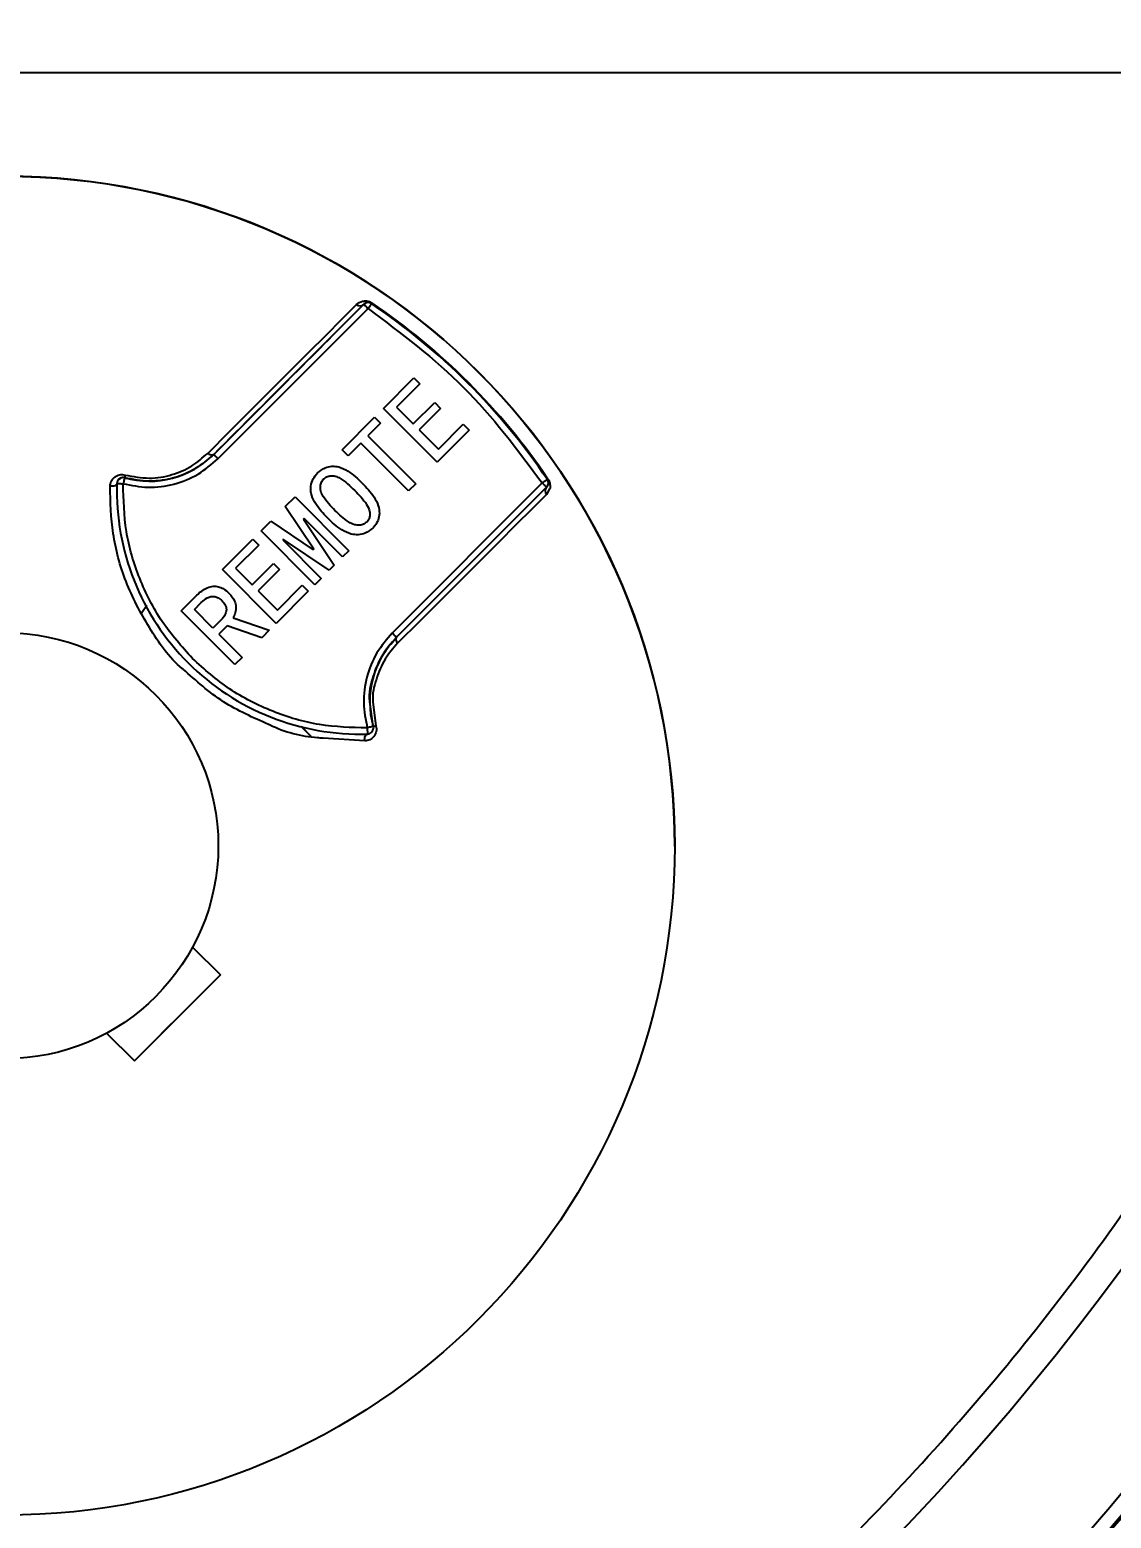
# Model space of a CAD drawing. Header units: millimetres. Extents: x 2379 to 4059, y 879 to 2067.
# Drawn here: x 2881.37 to 2916.91, y 1726.49 to 1775.4 of the extents above; entities that cross this region are included whole.
import ezdxf

# ---------------------------------------------------------------- set-up
doc = ezdxf.new("R2010")
doc.units = ezdxf.units.MM
doc.layers.add('AM_5', color=3, linetype='Continuous', lineweight=25)
doc.styles.add('SLDTEXTSTYLE1', font='txt.shx', dxfattribs={"width": 0.7, "bigfont": 'gbcbig.shx'})
doc.dimstyles.new('SLDDIMSTYLE12$0', dxfattribs={"dimtxt": 12, "dimasz": 10, "dimexe": 0, "dimexo": 0.0625, "dimgap": 0.875, "dimtad": 1, "dimdec": 1, "dimlfac": 1.8, "dimrnd": 1e-09, "dimzin": 12, "dimdsep": 46, "dimtxsty": 'SLDTEXTSTYLE1', "dimcen": 0.09, "dimdle": 8.16, "dimclrd": 3, "dimclre": 3, "dimadec": 0, "dimazin": 3, "dimtfac": 1, "dimtdec": 1, "dimtofl": 0, "dimtmove": 0, "dimatfit": 3, "dimfxl": 0, "dimfrac": 2, "dimtolj": 1, "dimlwd": 5, "dimlwe": 5, "dimarcsym": 0})

# ---------------------------------------------------------------- blocks, each defined once
blk = doc.blocks.new('*D38')
at = {"layer": 'AM_5', "color": 3, "lineweight": 5, "transparency": 16777216}
blk.add_line((2903.844, 1984.107), (3083.673, 1984.107), dxfattribs=at)
at = {"layer": 'AM_5', "color": 3, "linetype": 'Continuous', "lineweight": 5, "transparency": 16777216}
for p, q in [((3083.673, 1974.107), (3083.673, 1695.367)), ((2950.845, 1685.367), (3083.673, 1685.367))]:
    blk.add_line(p, q, dxfattribs=at)
at = {"layer": 'AM_5', "color": 3, "transparency": 16777216}
for points in [[(3082.007, 1974.107), (3085.34, 1974.107), (3083.673, 1984.107)], [(3082.007, 1695.367), (3085.34, 1695.367), (3083.673, 1685.367)]]:
    blk.add_solid(points, dxfattribs=at)
at = {"layer": 'Defpoints', "color": 0, "transparency": 16777216}
for p in [(2903.781, 1984.107), (2950.782, 1685.367), (3083.673, 1685.367)]:
    blk.add_point(p, dxfattribs=at)
at = {"layer": 'AM_5', "color": 0, "transparency": 16777216, "insert": (3076.798, 1834.737), "char_height": 12, "attachment_point": 5, "rotation": 90, "style": 'SLDTEXTSTYLE1'}
blk.add_mtext('\\A1;300', dxfattribs=at)

msp = doc.modelspace()

# ---------------------------------------------------------------- linework, layer by layer
at = {"color": 7, "linetype": 'Continuous', "lineweight": 25}
for p, q in [((2880.588, 1774.001), (2931.079, 1774.001)), ((2887.412, 1761.445), (2892.344, 1766.378)), ((2892.344, 1766.378), (2892.344, 1766.378)), ((2892.598, 1766.402), (2892.611, 1766.422)), ((2892.598, 1766.402), (2892.598, 1766.402)), ((2887.553, 1761.304), (2892.486, 1766.236)), ((2892.99, 1762.955), (2893.993, 1763.957)), ((2893.993, 1763.957), (2894.189, 1763.761)), ((2894.189, 1763.761), (2893.424, 1762.996)), ((2894.189, 1763.761), (2893.424, 1762.996)), ((2894.758, 1761.187), (2892.99, 1762.955)), ((2894.758, 1761.187), (2892.99, 1762.955)), ((2893.424, 1762.996), (2893.972, 1762.448)), ((2893.424, 1762.996), (2893.424, 1762.996)), ((2893.972, 1762.448), (2894.675, 1763.151)), ((2894.871, 1762.955), (2894.168, 1762.252)), ((2894.871, 1762.955), (2894.168, 1762.252)), ((2894.675, 1763.151), (2894.871, 1762.955)), ((2891.636, 1761.6), (2892.7, 1762.665)), ((2892.897, 1762.469), (2892.483, 1762.055)), ((2892.897, 1762.469), (2892.483, 1762.055)), ((2892.7, 1762.665), (2892.897, 1762.469)), ((2894.799, 1761.621), (2895.616, 1762.438)), ((2895.616, 1762.438), (2895.812, 1762.241)), ((2892.483, 1762.055), (2894.055, 1760.484)), ((2892.483, 1762.055), (2892.483, 1762.055)), ((2894.168, 1762.252), (2894.799, 1761.621)), ((2894.168, 1762.252), (2894.168, 1762.252)), ((2895.812, 1762.241), (2894.758, 1761.187)), ((2895.812, 1762.241), (2894.758, 1761.187)), ((2887.412, 1761.445), (2887.412, 1761.445)), ((2891.832, 1761.404), (2891.636, 1761.6)), ((2891.832, 1761.404), (2891.636, 1761.6)), ((2892.245, 1761.817), (2891.832, 1761.404)), ((2892.245, 1761.817), (2891.832, 1761.404)), ((2891.832, 1761.404), (2891.832, 1761.404)), ((2893.817, 1760.246), (2892.245, 1761.817)), ((2892.245, 1761.817), (2892.245, 1761.817)), ((2893.817, 1760.246), (2892.245, 1761.817)), ((2894.758, 1761.187), (2894.758, 1761.187)), ((2891.026, 1760.639), (2891.026, 1760.639)), ((2898.213, 1760.509), (2893.281, 1755.576)), ((2894.055, 1760.484), (2893.817, 1760.246)), ((2894.055, 1760.484), (2893.817, 1760.246)), ((2898.379, 1760.621), (2898.399, 1760.634)), ((2898.379, 1760.621), (2898.379, 1760.621)), ((2898.413, 1760.509), (2898.413, 1760.509)), ((2884.23, 1760.262), (2884.23, 1760.262)), ((2889.764, 1759.729), (2890.085, 1760.05)), ((2890.085, 1760.05), (2891.853, 1758.282)), ((2890.939, 1760.221), (2890.939, 1760.221)), ((2892.049, 1760.256), (2892.049, 1760.256)), ((2898.355, 1760.367), (2893.422, 1755.435)), ((2893.817, 1760.246), (2893.817, 1760.246)), ((2898.45, 1760.31), (2898.351, 1760.132)), ((2890.705, 1758.334), (2889.764, 1759.729)), ((2890.705, 1758.334), (2889.764, 1759.729)), ((2892.516, 1759.64), (2892.516, 1759.64)), ((2888.968, 1758.933), (2889.289, 1759.254)), ((2889.289, 1759.254), (2890.684, 1758.313)), ((2890.364, 1759.316), (2890.385, 1759.336)), ((2890.385, 1759.336), (2890.364, 1759.316)), ((2890.364, 1759.316), (2891.377, 1757.806)), ((2890.364, 1759.316), (2890.364, 1759.316)), ((2891.646, 1758.075), (2890.385, 1759.336)), ((2890.385, 1759.336), (2890.385, 1759.336)), ((2891.646, 1758.075), (2890.385, 1759.336)), ((2891.15, 1759.357), (2891.15, 1759.357)), ((2892.638, 1759.026), (2892.638, 1759.026)), ((2887.697, 1757.662), (2888.7, 1758.664)), ((2888.896, 1758.468), (2888.131, 1757.703)), ((2888.896, 1758.468), (2888.131, 1757.703)), ((2888.7, 1758.664), (2888.896, 1758.468)), ((2890.736, 1757.165), (2888.968, 1758.933)), ((2890.736, 1757.165), (2888.968, 1758.933)), ((2889.682, 1758.633), (2889.702, 1758.654)), ((2889.702, 1758.654), (2889.682, 1758.633)), ((2889.682, 1758.633), (2890.943, 1757.372)), ((2889.682, 1758.633), (2889.682, 1758.633)), ((2891.212, 1757.641), (2889.702, 1758.654)), ((2889.702, 1758.654), (2889.702, 1758.654)), ((2891.212, 1757.641), (2889.702, 1758.654)), ((2890.705, 1758.334), (2890.684, 1758.313)), ((2890.705, 1758.334), (2890.705, 1758.334)), ((2891.853, 1758.282), (2891.646, 1758.075)), ((2891.853, 1758.282), (2891.646, 1758.075)), ((2891.646, 1758.075), (2891.646, 1758.075)), ((2889.465, 1755.894), (2887.697, 1757.662)), ((2889.465, 1755.894), (2887.697, 1757.662)), ((2888.131, 1757.703), (2888.679, 1757.155)), ((2888.131, 1757.703), (2888.131, 1757.703)), ((2888.679, 1757.155), (2889.382, 1757.858)), ((2889.578, 1757.662), (2888.875, 1756.959)), ((2889.578, 1757.662), (2888.875, 1756.959)), ((2889.382, 1757.858), (2889.578, 1757.662)), ((2891.377, 1757.806), (2891.212, 1757.641)), ((2891.377, 1757.806), (2891.212, 1757.641)), ((2891.212, 1757.641), (2891.212, 1757.641)), ((2889.506, 1756.328), (2890.323, 1757.145)), ((2890.323, 1757.145), (2890.519, 1756.948)), ((2890.943, 1757.372), (2890.736, 1757.165)), ((2890.943, 1757.372), (2890.736, 1757.165)), ((2890.736, 1757.165), (2890.736, 1757.165)), ((2885.049, 1756.246), (2885.216, 1756.496)), ((2886.343, 1756.307), (2886.859, 1756.824)), ((2886.777, 1756.349), (2887.004, 1756.576)), ((2886.777, 1756.349), (2887.004, 1756.576)), ((2887.004, 1756.576), (2887.004, 1756.576)), ((2887.687, 1756.638), (2887.687, 1756.638)), ((2888.875, 1756.959), (2889.506, 1756.328)), ((2888.875, 1756.959), (2888.875, 1756.959)), ((2890.519, 1756.948), (2889.465, 1755.894)), ((2890.519, 1756.948), (2889.465, 1755.894)), ((2888.11, 1754.54), (2886.343, 1756.307)), ((2888.11, 1754.54), (2886.343, 1756.307)), ((2887.387, 1755.739), (2886.777, 1756.349)), ((2886.777, 1756.349), (2886.777, 1756.349)), ((2887.676, 1756.028), (2887.387, 1755.739)), ((2887.829, 1756.355), (2887.829, 1756.355)), ((2888.048, 1756.07), (2889.237, 1755.666)), ((2887.852, 1755.811), (2887.583, 1755.542)), ((2887.852, 1755.811), (2887.583, 1755.542)), ((2887.583, 1755.542), (2888.348, 1754.777)), ((2887.583, 1755.542), (2887.583, 1755.542)), ((2888.989, 1755.418), (2887.852, 1755.811)), ((2887.852, 1755.811), (2887.852, 1755.811)), ((2888.989, 1755.418), (2887.852, 1755.811)), ((2889.237, 1755.666), (2888.989, 1755.418)), ((2889.237, 1755.666), (2888.989, 1755.418)), ((2889.465, 1755.894), (2889.465, 1755.894)), ((2888.989, 1755.418), (2888.989, 1755.418)), ((2888.348, 1754.777), (2888.11, 1754.54)), ((2888.348, 1754.777), (2888.11, 1754.54)), ((2888.11, 1754.54), (2888.11, 1754.54)), ((2892.653, 1752.51), (2892.544, 1753.317)), ((2892.646, 1753.306), (2892.746, 1752.531)), ((2890.286, 1752.51), (2890.606, 1752.19)), ((2890.309, 1752.487), (2890.606, 1752.19)), ((2892.376, 1752.029), (2891.01, 1752.119)), ((2892.46, 1752.457), (2892.466, 1752.257)), ((2892.66, 1752.456), (2892.66, 1752.456)), ((2902.563, 1748.562), (2902.563, 1748.562)), ((2886.721, 1745.257), (2887.634, 1744.343)), ((2886.721, 1745.257), (2886.721, 1745.257)), ((2884.806, 1741.515), (2887.634, 1744.343)), ((2884.806, 1741.515), (2883.892, 1742.428)), ((2883.892, 1742.428), (2883.892, 1742.428)), ((2883.892, 1742.428), (2884.806, 1741.515)), ((2884.806, 1741.515), (2884.806, 1741.515))]:
    msp.add_line(p, q, dxfattribs=at)
at = {"color": 7, "linetype": 'Continuous', "lineweight": 25, "flags": 128}
for points in [[(2887.216, 1761.481), (2887.945, 1762.21), (2888.644, 1762.909), (2889.311, 1763.576), (2889.945, 1764.21), (2890.543, 1764.808), (2891.104, 1765.369), (2891.626, 1765.892), (2892.109, 1766.374)], [(2892.344, 1766.378), (2892.347, 1766.375), (2892.355, 1766.367), (2892.368, 1766.354), (2892.386, 1766.336), (2892.407, 1766.315), (2892.432, 1766.29), (2892.458, 1766.264), (2892.486, 1766.236)], [(2892.598, 1766.402), (2892.596, 1766.399), (2892.589, 1766.389), (2892.579, 1766.374), (2892.565, 1766.353), (2892.548, 1766.328), (2892.529, 1766.3), (2892.508, 1766.269), (2892.486, 1766.236)], [(2887.412, 1761.445), (2887.396, 1761.433), (2887.376, 1761.426), (2887.353, 1761.424), (2887.327, 1761.426), (2887.3, 1761.433), (2887.272, 1761.445), (2887.243, 1761.461), (2887.216, 1761.481)], [(2887.412, 1761.445), (2887.414, 1761.442), (2887.423, 1761.434), (2887.436, 1761.421), (2887.453, 1761.404), (2887.475, 1761.382), (2887.499, 1761.358), (2887.526, 1761.331), (2887.553, 1761.304)], [(2884.234, 1760.489), (2884.229, 1760.469), (2884.215, 1760.449), (2884.193, 1760.432), (2884.164, 1760.418), (2884.129, 1760.407), (2884.09, 1760.4), (2884.048, 1760.397), (2884.006, 1760.399)], [(2884.234, 1760.489), (2884.238, 1760.489), (2884.249, 1760.489), (2884.267, 1760.488), (2884.292, 1760.487), (2884.323, 1760.487), (2884.357, 1760.486), (2884.395, 1760.484), (2884.434, 1760.483)], [(2884.487, 1760.676), (2884.486, 1760.672), (2884.483, 1760.661), (2884.478, 1760.643), (2884.471, 1760.62), (2884.463, 1760.59), (2884.454, 1760.557), (2884.444, 1760.521), (2884.434, 1760.483)], [(2898.379, 1760.621), (2898.376, 1760.619), (2898.366, 1760.612), (2898.351, 1760.602), (2898.331, 1760.588), (2898.305, 1760.571), (2898.277, 1760.552), (2898.246, 1760.531), (2898.213, 1760.509)], [(2898.355, 1760.367), (2898.352, 1760.37), (2898.344, 1760.378), (2898.331, 1760.391), (2898.313, 1760.409), (2898.292, 1760.43), (2898.267, 1760.455), (2898.241, 1760.481), (2898.213, 1760.509)], [(2898.351, 1760.132), (2897.869, 1759.649), (2897.346, 1759.127), (2896.785, 1758.566), (2896.187, 1757.968), (2895.553, 1757.334), (2894.886, 1756.667), (2894.187, 1755.968), (2893.458, 1755.239)], [(2893.422, 1755.435), (2893.419, 1755.437), (2893.411, 1755.445), (2893.398, 1755.459), (2893.381, 1755.476), (2893.359, 1755.498), (2893.335, 1755.522), (2893.308, 1755.549), (2893.281, 1755.576)], [(2893.422, 1755.435), (2893.41, 1755.419), (2893.403, 1755.399), (2893.401, 1755.376), (2893.403, 1755.35), (2893.41, 1755.323), (2893.422, 1755.295), (2893.438, 1755.266), (2893.458, 1755.239)], [(2892.376, 1752.029), (2892.374, 1752.071), (2892.377, 1752.113), (2892.384, 1752.152), (2892.395, 1752.187), (2892.409, 1752.216), (2892.426, 1752.238), (2892.446, 1752.252), (2892.466, 1752.257)], [(2892.653, 1752.51), (2892.649, 1752.509), (2892.638, 1752.506), (2892.621, 1752.501), (2892.597, 1752.494), (2892.567, 1752.486), (2892.534, 1752.477), (2892.498, 1752.467), (2892.46, 1752.457)], [(2887.634, 1744.343), (2887.281, 1743.99), (2886.928, 1743.637), (2886.574, 1743.283), (2886.22, 1742.929), (2885.866, 1742.575), (2885.512, 1742.221), (2885.159, 1741.868), (2884.806, 1741.515)]]:
    msp.add_lwpolyline(points, dxfattribs=at)
at = {"color": 7, "linetype": 'Continuous', "lineweight": 25}
for radius in [22, 7]:
    msp.add_circle((2880.563, 1748.586), radius, dxfattribs=at)
for centre, radius, start, end in [((2847.563, 1785.791), 91.48, 295.79271, 180), ((2847.563, 1785.791), 91.441, 295.84596, 351.20762), ((2847.563, 1785.791), 90.976, 296.50811, 351.20762), ((2847.563, 1785.791), 86.42, 299.88973, 350.7957), ((2880.563, 1748.586), 22, 359.9388, 179.9388), ((2892.224, 1766.514), 0.182, 230.4637, 311.3773), ((2892.486, 1766.236), 0.2, 55.961, 135), ((2880.563, 1748.586), 21.5, 34.039, 55.961), ((2880.563, 1748.586), 21.5, 34.039, 55.961), ((2880.563, 1748.586), 21.524, 34.039, 55.961), ((2885.29, 1763.566), 3, 254.469, 315), ((2892.23, 1760.253), 8, 178.3094, 271.6906), ((2884.434, 1760.483), 0.2, 135, 178.3094), ((2884.434, 1760.483), 0.2, 74.469, 135), ((2885.167, 1760.569), 0.689, 163.1243, 171.0899), ((2898.213, 1760.509), 0.2, 315, 34.039), ((2898.492, 1760.247), 0.182, 139.9143, 219.478), ((2895.543, 1753.313), 3, 135, 195.531), ((2892.46, 1752.457), 0.2, 271.6906, 315), ((2892.46, 1752.457), 0.2, 315, 15.531), ((2892.546, 1753.191), 0.689, 278.9117, 286.8754)]:
    msp.add_arc(centre, radius, start, end, dxfattribs=at)
for points in [[(2941.304, 1785.792), (2941.217, 1782.724), (2941.043, 1776.589), (2939.64, 1767.475), (2937.415, 1758.537), (2934.307, 1749.861), (2930.368, 1741.532), (2925.631, 1733.629), (2920.142, 1726.228), (2913.954, 1719.401), (2907.127, 1713.213), (2899.727, 1707.724), (2891.823, 1702.987), (2883.494, 1699.049), (2874.819, 1695.941), (2865.881, 1693.716), (2856.766, 1692.313), (2850.631, 1692.139), (2847.563, 1692.052)], [(2945.237, 1775.003), (2944.713, 1771.351), (2943.665, 1764.048), (2940.545, 1753.404), (2936.337, 1743.161), (2930.982, 1733.461), (2924.577, 1724.422), (2917.196, 1716.159), (2908.934, 1708.778), (2899.895, 1702.373), (2890.194, 1697.018), (2879.951, 1692.81), (2869.308, 1689.691), (2862.004, 1688.642), (2858.353, 1688.118)], [(2945.034, 1768.46), (2944.348, 1765.166), (2942.975, 1758.577), (2939.655, 1749.025), (2935.451, 1739.842), (2930.315, 1731.139), (2924.326, 1723.002), (2917.538, 1715.518), (2910.025, 1708.762), (2901.862, 1702.807), (2893.138, 1697.709), (2883.936, 1693.544), (2874.37, 1690.265), (2867.776, 1688.92), (2864.478, 1688.248)], [(2892.344, 1766.378), (2891.665, 1765.698), (2890.305, 1764.338), (2888.376, 1762.41), (2887.412, 1761.445)], [(2892.486, 1766.236), (2893.578, 1765.419), (2895.762, 1763.785), (2897.396, 1761.601), (2898.213, 1760.509)]]:
    msp.add_open_spline(points, degree=3, dxfattribs=at)
for points, knots in [([(2889.847, 1711.72), (2892.026, 1712.994), (2897.01, 1715.908), (2904.075, 1721.562), (2911.039, 1728.394), (2917.158, 1736.003), (2922.382, 1744.252), (2926.609, 1753.047), (2929.887, 1762.255), (2931.162, 1768.63), (2931.799, 1771.817)], [0, 0, 0, 0, 0.099849, 0.228442, 0.357035, 0.485628, 0.614221, 0.742814, 0.871407, 1, 1, 1, 1]), ([(2892.109, 1766.374), (2892.165, 1766.417), (2892.248, 1766.482), (2892.41, 1766.496), (2892.51, 1766.474), (2892.571, 1766.448), (2892.598, 1766.431), (2892.611, 1766.422)], [0, 0, 0, 0, 0.4973637, 0.7473602, 0.8823614, 0.9420119, 1, 1, 1, 1]), ([(2892.598, 1766.402), (2892.594, 1766.404), (2892.587, 1766.409), (2892.57, 1766.418), (2892.535, 1766.432), (2892.481, 1766.439), (2892.407, 1766.428), (2892.369, 1766.397), (2892.344, 1766.378)], [0, 0, 0, 0, 0.019949, 0.041211, 0.090998, 0.233378, 0.500651, 1, 1, 1, 1]), ([(2887.412, 1761.445), (2887.218, 1761.277), (2886.851, 1760.959), (2886.124, 1760.653), (2885.32, 1760.516), (2884.759, 1760.624), (2884.487, 1760.676)], [0, 0, 0, 0, 0.265019, 0.500067, 0.757342, 1, 1, 1, 1]), ([(2884.508, 1760.769), (2884.771, 1760.72), (2885.296, 1760.621), (2886.055, 1760.756), (2886.716, 1761.043), (2887.049, 1761.335), (2887.216, 1761.481)], [0, 0, 0, 0, 0.2498124, 0.4998445, 0.7502398, 1, 1, 1, 1]), ([(2884.434, 1760.483), (2884.706, 1760.429), (2885.26, 1760.319), (2886.113, 1760.439), (2886.914, 1760.754), (2887.343, 1761.123), (2887.553, 1761.304)], [0, 0, 0, 0, 0.245589, 0.5, 0.754411, 1, 1, 1, 1]), ([(2890.829, 1760.835), (2890.908, 1760.901), (2891.046, 1761.016), (2891.299, 1761.068), (2891.562, 1761.039), (2891.918, 1760.861), (2892.148, 1760.644), (2892.297, 1760.505)], [0, 0, 0, 0, 0.178954, 0.311474, 0.443543, 0.640747, 1, 1, 1, 1]), ([(2884.006, 1760.399), (2884.014, 1760.455), (2884.031, 1760.568), (2884.127, 1760.682), (2884.227, 1760.747), (2884.316, 1760.778), (2884.412, 1760.789), (2884.476, 1760.776), (2884.508, 1760.769)], [0, 0, 0, 0, 0.2496018, 0.4982962, 0.6255893, 0.7486287, 0.8757219, 1, 1, 1, 1]), ([(2884.487, 1760.676), (2884.472, 1760.679), (2884.438, 1760.686), (2884.388, 1760.68), (2884.338, 1760.662), (2884.287, 1760.625), (2884.252, 1760.575), (2884.236, 1760.525), (2884.234, 1760.498), (2884.234, 1760.489)], [0, 0, 0, 0, 0.098526, 0.211663, 0.344444, 0.500006, 0.749377, 0.913544, 1, 1, 1, 1]), ([(2886.715, 1754.738), (2886.366, 1755.13), (2885.66, 1755.923), (2884.936, 1757.357), (2884.479, 1758.897), (2884.449, 1759.958), (2884.434, 1760.483)], [0, 0, 0, 0, 0.247388, 0.5, 0.752612, 1, 1, 1, 1]), ([(2891.15, 1759.357), (2891.012, 1759.504), (2890.805, 1759.725), (2890.627, 1760.074), (2890.589, 1760.345), (2890.642, 1760.588), (2890.744, 1760.746), (2890.813, 1760.818), (2890.829, 1760.835)], [0, 0, 0, 0, 0.352615, 0.529946, 0.676874, 0.824141, 0.958426, 1, 1, 1, 1]), ([(2890.942, 1760.222), (2890.939, 1760.228), (2890.913, 1760.284), (2890.916, 1760.394), (2890.941, 1760.535), (2890.997, 1760.604), (2891.026, 1760.639)], [0, 0, 0, 0, 0.048502, 0.412822, 0.703624, 1, 1, 1, 1]), ([(2891.398, 1759.605), (2891.257, 1759.749), (2891.071, 1759.94), (2890.924, 1760.229), (2890.913, 1760.393), (2890.942, 1760.535), (2890.997, 1760.604), (2891.026, 1760.639)], [0, 0, 0, 0, 0.494324, 0.651411, 0.784883, 0.89142, 1, 1, 1, 1]), ([(2891.026, 1760.639), (2891.057, 1760.665), (2891.12, 1760.717), (2891.256, 1760.748), (2891.408, 1760.738), (2891.606, 1760.645), (2891.818, 1760.48), (2891.971, 1760.332), (2892.049, 1760.256)], [0, 0, 0, 0, 0.099275, 0.199109, 0.336855, 0.470696, 0.732552, 1, 1, 1, 1]), ([(2891.026, 1760.639), (2891.057, 1760.665), (2891.12, 1760.717), (2891.256, 1760.748), (2891.408, 1760.738), (2891.606, 1760.645), (2891.818, 1760.48), (2891.971, 1760.332), (2892.049, 1760.256)], [0, 0, 0, 0, 0.099275, 0.199109, 0.336855, 0.470696, 0.732552, 1, 1, 1, 1]), ([(2892.297, 1760.505), (2892.435, 1760.358), (2892.645, 1760.134), (2892.829, 1759.783), (2892.87, 1759.517), (2892.827, 1759.286), (2892.734, 1759.128), (2892.661, 1759.051), (2892.638, 1759.026)], [0, 0, 0, 0, 0.351902, 0.53557, 0.686137, 0.813603, 0.940969, 1, 1, 1, 1]), ([(2898.405, 1760.452), (2898.41, 1760.473), (2898.417, 1760.505), (2898.409, 1760.56), (2898.395, 1760.594), (2898.386, 1760.61), (2898.381, 1760.617), (2898.379, 1760.621)], [0, 0, 0, 0, 0.5462975, 0.82224, 0.9192874, 0.9608929, 1, 1, 1, 1]), ([(2898.399, 1760.634), (2898.408, 1760.621), (2898.424, 1760.594), (2898.451, 1760.534), (2898.471, 1760.436), (2898.473, 1760.35), (2898.452, 1760.314), (2898.45, 1760.31)], [0, 0, 0, 0, 0.107574, 0.218232, 0.46854, 0.933582, 1, 1, 1, 1]), ([(2886.407, 1754.389), (2886.4, 1754.394), (2885.943, 1754.762), (2885.26, 1755.748), (2884.474, 1757.25), (2884.044, 1758.854), (2884.018, 1759.883), (2884.006, 1760.399)], [0, 0, 0, 0, 0.003657, 0.252454, 0.50145, 0.750307, 1, 1, 1, 1]), ([(2892.049, 1760.256), (2892.191, 1760.113), (2892.39, 1759.911), (2892.539, 1759.606), (2892.546, 1759.436), (2892.516, 1759.312), (2892.467, 1759.252), (2892.442, 1759.223)], [0, 0, 0, 0, 0.49285, 0.695676, 0.810798, 0.906138, 1, 1, 1, 1]), ([(2892.442, 1759.223), (2892.409, 1759.196), (2892.343, 1759.142), (2892.198, 1759.113), (2892.022, 1759.127), (2891.729, 1759.283), (2891.538, 1759.469), (2891.398, 1759.605)], [0, 0, 0, 0, 0.1020996, 0.2048593, 0.350506, 0.5258023, 1, 1, 1, 1]), ([(2892.638, 1759.026), (2892.559, 1758.96), (2892.42, 1758.845), (2892.163, 1758.794), (2891.894, 1758.822), (2891.532, 1758.999), (2891.299, 1759.217), (2891.15, 1759.357)], [0, 0, 0, 0, 0.176786, 0.310691, 0.443909, 0.644004, 1, 1, 1, 1]), ([(2892.638, 1759.026), (2892.559, 1758.96), (2892.42, 1758.845), (2892.163, 1758.794), (2891.894, 1758.822), (2891.532, 1758.999), (2891.299, 1759.217), (2891.15, 1759.357)], [0, 0, 0, 0, 0.176786, 0.310691, 0.443909, 0.644004, 1, 1, 1, 1]), ([(2886.859, 1756.824), (2886.967, 1756.915), (2887.126, 1757.051), (2887.385, 1757.12), (2887.568, 1757.108), (2887.755, 1757.029), (2887.861, 1756.933), (2887.924, 1756.876)], [0, 0, 0, 0, 0.342652, 0.508032, 0.649213, 0.789985, 1, 1, 1, 1]), ([(2887.004, 1756.576), (2887.066, 1756.633), (2887.16, 1756.718), (2887.321, 1756.781), (2887.449, 1756.779), (2887.578, 1756.734), (2887.647, 1756.673), (2887.687, 1756.638)], [0, 0, 0, 0, 0.319031, 0.483523, 0.649442, 0.800474, 1, 1, 1, 1]), ([(2887.004, 1756.576), (2887.066, 1756.633), (2887.16, 1756.718), (2887.321, 1756.781), (2887.449, 1756.779), (2887.578, 1756.734), (2887.647, 1756.673), (2887.687, 1756.638)], [0, 0, 0, 0, 0.319031, 0.483523, 0.649442, 0.800474, 1, 1, 1, 1]), ([(2887.687, 1756.638), (2887.727, 1756.594), (2887.79, 1756.523), (2887.833, 1756.398), (2887.825, 1756.272), (2887.775, 1756.141), (2887.707, 1756.064), (2887.676, 1756.028)], [0, 0, 0, 0, 0.257374, 0.407338, 0.558095, 0.796648, 1, 1, 1, 1]), ([(2887.924, 1756.876), (2887.993, 1756.798), (2888.105, 1756.671), (2888.151, 1756.438), (2888.135, 1756.242), (2888.077, 1756.127), (2888.048, 1756.07)], [0, 0, 0, 0, 0.343735, 0.565127, 0.784778, 1, 1, 1, 1]), ([(2893.281, 1755.576), (2893.1, 1755.366), (2892.731, 1754.937), (2892.416, 1754.136), (2892.296, 1753.283), (2892.406, 1752.729), (2892.46, 1752.457)], [0, 0, 0, 0, 0.245589, 0.5, 0.754411, 1, 1, 1, 1]), ([(2892.544, 1753.317), (2892.544, 1753.319), (2892.505, 1753.609), (2892.644, 1754.146), (2892.932, 1754.874), (2893.252, 1755.241), (2893.422, 1755.435)], [0, 0, 0, 0, 0.002694, 0.341482, 0.651018, 1, 1, 1, 1]), ([(2893.458, 1755.239), (2893.311, 1755.073), (2893.017, 1754.739), (2892.748, 1754.076), (2892.611, 1753.572), (2892.646, 1753.309), (2892.646, 1753.306)], [0, 0, 0, 0, 0.331802, 0.664447, 0.99661, 1, 1, 1, 1]), ([(2892.46, 1752.457), (2891.935, 1752.471), (2890.874, 1752.502), (2889.334, 1752.959), (2887.9, 1753.683), (2887.107, 1754.388), (2886.715, 1754.738)], [0, 0, 0, 0, 0.247388, 0.5, 0.752612, 1, 1, 1, 1]), ([(2889.213, 1752.572), (2888.706, 1752.795), (2887.69, 1753.242), (2886.835, 1754.006), (2886.407, 1754.389)], [0, 0, 0, 0, 0.499082, 1, 1, 1, 1]), ([(2891.01, 1752.119), (2890.947, 1752.123), (2890.369, 1752.158), (2889.74, 1752.305), (2889.225, 1752.567), (2889.213, 1752.572)], [0, 0, 0, 0, 0.106195, 0.979949, 1, 1, 1, 1]), ([(2892.746, 1752.531), (2892.753, 1752.5), (2892.766, 1752.435), (2892.755, 1752.339), (2892.725, 1752.251), (2892.66, 1752.15), (2892.545, 1752.055), (2892.432, 1752.037), (2892.376, 1752.029)], [0, 0, 0, 0, 0.123692, 0.250213, 0.373441, 0.501044, 0.749966, 1, 1, 1, 1])]:
    msp.add_open_spline(points, degree=3, knots=knots, dxfattribs=at)

# ---------------------------------------------------------------- dimensions: what is measured, and where the dimension line sits
at = {"layer": 'AM_5'}
dim = msp.add_linear_dim(base=(3083.673, 1685.367), p1=(2903.781, 1984.107), p2=(2950.782, 1685.367), angle=90, text='300', dimstyle='SLDDIMSTYLE12$0', override={"dimlfac": 1, "dimpost": ''}, dxfattribs=at)
dim.commit()
dim.dimension.update_dxf_attribs({"geometry": '*D38', "text_midpoint": (3076.798, 1834.737)})

doc.saveas('drawing.dxf')
